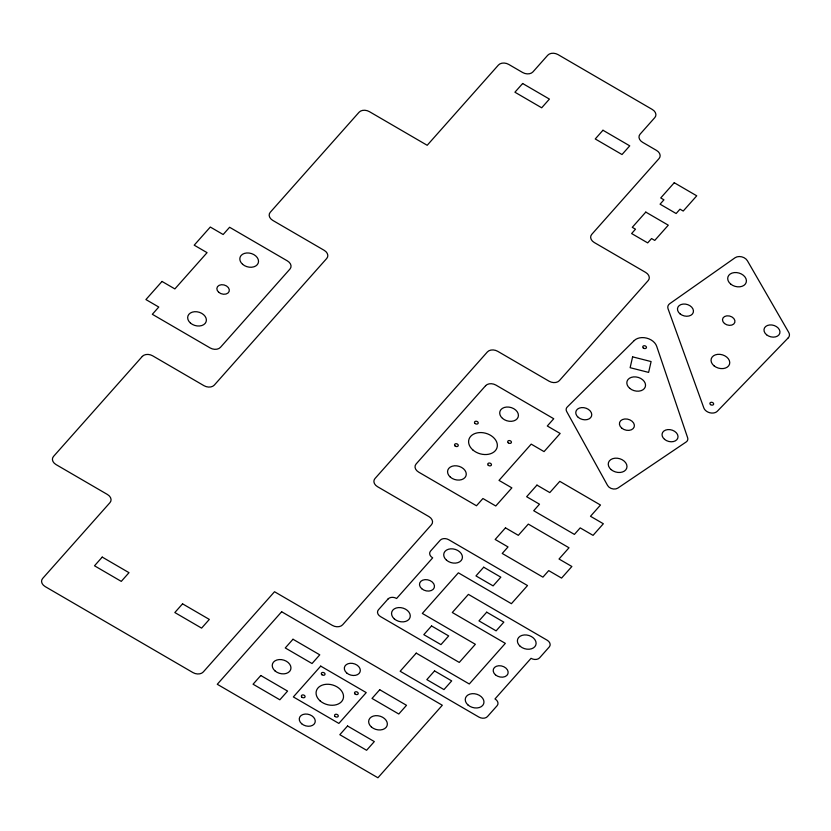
<?xml version="1.0" encoding="UTF-8"?>
<svg xmlns="http://www.w3.org/2000/svg" width="831" height="831" viewBox="0 0 831 831"><rect width="100%" height="100%" fill="white"/><g stroke="black" fill="none" stroke-linecap="round" stroke-linejoin="round"><path stroke-width="1.25" d="M632.609 356.852L630.137 367.697L648.616 372.402L651.099 361.568L632.609 356.852M162.014 281.439L145.924 299.565L158.773 307.044L152.333 314.295L210.17 347.96A7.635 5.557 15.9 0 0 220.454 347.348L289.988 269.015A7.635 5.557 15.9 0 0 287.422 260.924L229.595 227.268L223.155 234.519L210.305 227.04L194.205 245.176L207.064 252.655L174.874 288.918L162.014 281.439M142.319 356.406L53.475 456.489A7.635 5.557 15.9 0 0 56.041 464.581L107.448 494.497A7.635 5.557 15.9 0 1 110.004 502.589L42.62 578.501A7.635 5.557 15.9 0 0 45.186 586.593L192.979 672.601A7.635 5.557 15.9 0 0 203.263 671.988L274.521 591.734L332.348 625.39A7.635 5.557 15.9 0 0 342.642 624.777L431.486 524.693A7.635 5.557 15.9 0 0 428.921 516.602L377.513 486.686A7.635 5.557 15.9 0 1 374.947 478.594L487.402 351.918A7.635 5.557 15.9 0 1 497.696 351.305L549.104 381.221A7.635 5.557 15.9 0 0 559.388 380.608L648.232 280.525A7.635 5.557 15.9 0 0 645.677 272.433L594.269 242.517A7.635 5.557 15.9 0 1 591.703 234.425L659.087 158.513A7.635 5.557 15.9 0 0 656.532 150.421L642.602 142.319A7.635 5.557 15.9 0 1 640.047 134.227L654.849 117.555A7.635 5.557 15.9 0 0 652.283 109.463L558.037 54.607A7.635 5.557 15.9 0 0 547.754 55.22L532.941 71.902A7.635 5.557 15.9 0 1 522.657 72.515L508.728 64.413A7.635 5.557 15.9 0 0 498.444 65.026L427.196 145.29L369.359 111.624A7.635 5.557 15.9 0 0 359.075 112.237L270.231 212.321A7.635 5.557 15.9 0 0 272.786 220.412L324.194 250.328A7.635 5.557 15.9 0 1 326.76 258.42L214.305 385.096A7.635 5.557 15.9 0 1 204.021 385.709L152.613 355.793A7.635 5.557 15.9 0 0 142.319 356.406M102.234 557.092L94.505 565.797L121.274 581.378L129.002 572.673L102.234 557.092M522.647 83.505L514.919 92.21L541.687 107.791L549.416 99.086L522.647 83.505M182.55 603.836L174.832 612.54L201.601 628.122L209.329 619.417L182.55 603.836M602.963 130.249L595.245 138.954L622.014 154.535L629.742 145.841L602.963 130.249M281.657 611.751L217.275 684.277L377.928 777.774L442.31 705.249L281.657 611.751M485.616 385.698L416.082 464.02A7.635 5.557 15.9 0 0 418.647 472.112L476.485 505.767L482.915 498.517L495.775 505.996L511.865 487.87L499.016 480.391L531.206 444.128L544.056 451.607L560.156 433.47L547.297 425.991L553.737 418.741L495.91 385.085A7.635 5.557 15.9 0 0 485.616 385.698M645.791 212.092L632.277 227.32L635.486 229.19L631.622 233.542L647.692 242.891L651.556 238.539L654.766 240.408L668.29 225.18L645.791 212.092M674.253 182.727L660.728 197.955L663.938 199.824L660.074 204.177L676.143 213.525L680.007 209.173L683.217 211.043L696.742 195.815L674.253 182.727M260.799 675.51L253.071 684.214L279.85 699.795L287.578 691.091L260.799 675.51M292.99 639.247L285.262 647.951L312.041 663.533L319.769 654.828L292.99 639.247M320.714 666.109L293.353 696.929L338.871 723.417L366.232 692.597L320.714 666.109M388.046 598.985L378.385 609.861A6.357 4.633 15.9 0 0 380.525 616.602L459.263 662.432L475.353 644.295L422.325 613.434L458.369 572.819L511.408 603.69L527.508 585.554L448.771 539.735A6.357 4.633 15.9 0 0 440.191 540.243L430.531 551.119A6.357 4.633 15.9 0 0 432.671 557.861L396.616 598.476A6.357 4.633 15.9 0 0 388.046 598.985M536.951 485.107L526.646 496.72L539.496 504.199L533.71 510.722L574.408 534.406L580.194 527.882L593.054 535.361L603.348 523.759L590.498 516.28L600.481 505.03L559.782 481.346L549.8 492.586L536.951 485.107M505.477 527.851L495.172 539.454L508.021 546.933L502.225 553.456L542.923 577.14L548.72 570.617L561.569 578.096L571.873 566.493L559.024 559.014L569.006 547.774L528.308 524.091L518.326 535.33L505.477 527.851M431.549 625.951L423.82 634.655L440.96 644.627L448.678 635.923L431.549 625.951M483.694 567.209L475.966 575.914L493.105 585.886L500.833 577.181L483.694 567.209M347.545 725.993L339.827 734.697L366.596 750.279L374.324 741.574L347.545 725.993M379.736 689.73L372.018 698.435L398.787 714.016L406.515 705.311L379.736 689.73M416.248 653.124L400.158 671.251L478.895 717.08A6.357 4.633 15.9 0 0 487.465 716.561L497.125 705.685A6.357 4.633 15.9 0 0 494.985 698.944L531.04 658.329A6.357 4.633 15.9 0 0 539.62 657.82L549.27 646.944A6.357 4.633 15.9 0 0 547.141 640.202L468.404 594.373L452.303 612.509L505.341 643.371L469.286 683.986L416.248 653.124M434.551 670.918L426.833 679.623L443.962 689.595L451.69 680.901L434.551 670.918M486.706 612.177L478.978 620.882L496.117 630.854L503.835 622.149L486.706 612.177M788.245 337.843L717.33 411.231A7.635 5.557 15.9 0 1 709.934 412.789A7.635 5.557 15.9 0 1 703.836 407.969L668.072 308.831A7.635 5.557 15.9 0 1 669.734 303.689L735.051 257.755A7.635 5.557 15.9 0 1 747.391 260.737L788.744 332.421A7.635 5.557 15.9 0 1 788.245 337.843M634.24 340.554L567.22 407.055A6.357 4.633 15.9 0 0 566.7 411.553L607.586 485.481A6.357 4.633 15.9 0 0 617.838 488.098L686.146 441.988A6.357 4.633 15.9 0 0 687.621 437.729L656.677 346.267A12.725 9.255 15.9 0 0 646.674 338.124A12.725 9.255 15.9 0 0 634.24 340.554M218.698 292.273A6.357 4.633 15.9 0 0 229.138 291.452A6.357 4.633 15.9 0 0 221.441 284.721A6.357 4.633 15.9 0 0 218.698 292.273M242.579 264.289A9.546 6.949 15.9 0 0 258.233 263.063A9.546 6.949 15.9 0 0 246.682 252.977A9.546 6.949 15.9 0 0 242.579 264.289M190.434 323.041A9.546 6.949 15.9 0 0 206.088 321.805A9.546 6.949 15.9 0 0 194.537 311.718A9.546 6.949 15.9 0 0 190.434 323.041M450.319 477.108A9.546 6.949 15.9 0 0 465.973 475.883A9.546 6.949 15.9 0 0 454.422 465.796A9.546 6.949 15.9 0 0 450.319 477.108M502.475 418.367A9.546 6.949 15.9 0 0 518.118 417.141A9.546 6.949 15.9 0 0 506.578 407.045A9.546 6.949 15.9 0 0 502.475 418.367M472.881 449.976A14.636 10.647 15.9 0 0 496.886 448.086A14.636 10.647 15.9 0 0 479.175 432.608A14.636 10.647 15.9 0 0 472.881 449.976M508.24 442.809A1.911 1.392 15.9 0 0 511.377 442.57A1.911 1.392 15.9 0 0 509.06 440.544A1.911 1.392 15.9 0 0 508.24 442.809M488.285 465.298A1.911 1.392 15.9 0 0 491.412 465.048A1.911 1.392 15.9 0 0 489.106 463.033A1.911 1.392 15.9 0 0 488.285 465.298M475.041 423.488A1.911 1.392 15.9 0 0 478.178 423.249A1.911 1.392 15.9 0 0 475.862 421.224A1.911 1.392 15.9 0 0 475.041 423.488M455.087 445.977A1.911 1.392 15.9 0 0 458.213 445.728A1.911 1.392 15.9 0 0 455.907 443.712A1.911 1.392 15.9 0 0 455.087 445.977M468.019 705.01A9.546 6.949 15.9 0 0 483.673 703.784A9.546 6.949 15.9 0 0 472.122 693.688A9.546 6.949 15.9 0 0 468.019 705.01M495.411 674.803A7.635 5.557 15.9 0 0 507.928 673.816A7.635 5.557 15.9 0 0 498.693 665.745A7.635 5.557 15.9 0 0 495.411 674.803M520.164 646.269A9.546 6.949 15.9 0 0 535.818 645.033A9.546 6.949 15.9 0 0 524.268 634.946A9.546 6.949 15.9 0 0 520.164 646.269M446.476 560.156A9.546 6.949 15.9 0 0 462.129 558.931A9.546 6.949 15.9 0 0 450.579 548.844A9.546 6.949 15.9 0 0 446.476 560.156M421.712 588.701A7.635 5.557 15.9 0 0 434.239 587.714A7.635 5.557 15.9 0 0 424.994 579.643A7.635 5.557 15.9 0 0 421.712 588.701M394.32 618.908A9.546 6.949 15.9 0 0 409.974 617.672A9.546 6.949 15.9 0 0 398.423 607.586A9.546 6.949 15.9 0 0 394.32 618.908M710.515 404.593A1.911 1.392 15.9 0 0 713.611 404.261A1.911 1.392 15.9 0 0 711.222 402.287A1.911 1.392 15.9 0 0 710.515 404.593M724.497 323.508A6.357 4.633 15.9 0 0 734.822 322.386A6.357 4.633 15.9 0 0 726.855 315.842A6.357 4.633 15.9 0 0 724.497 323.508M730.709 284.088A9.546 6.949 15.9 0 0 746.196 282.415A9.546 6.949 15.9 0 0 734.251 272.589A9.546 6.949 15.9 0 0 730.709 284.088M680.059 313.879A8.144 5.921 15.9 0 0 693.272 312.456A8.144 5.921 15.9 0 0 683.082 304.073A8.144 5.921 15.9 0 0 680.059 313.879M714.047 365.848A9.546 6.949 15.9 0 0 729.535 364.175A9.546 6.949 15.9 0 0 717.589 354.359A9.546 6.949 15.9 0 0 714.047 365.848M766.566 334.768A8.144 5.921 15.9 0 0 779.779 333.345A8.144 5.921 15.9 0 0 769.589 324.963A8.144 5.921 15.9 0 0 766.566 334.768M643.319 348.012A1.911 1.392 15.9 0 0 646.425 347.722A1.911 1.392 15.9 0 0 644.077 345.727A1.911 1.392 15.9 0 0 643.319 348.012M664.52 439.329A8.144 5.921 15.9 0 0 677.805 438.082A8.144 5.921 15.9 0 0 667.771 429.596A8.144 5.921 15.9 0 0 664.52 439.329M578.251 417.359A8.144 5.921 15.9 0 0 591.537 416.113A8.144 5.921 15.9 0 0 581.503 407.616A8.144 5.921 15.9 0 0 578.251 417.359M621.733 428.11A7.635 5.557 15.9 0 0 634.188 426.947A7.635 5.557 15.9 0 0 624.777 418.98A7.635 5.557 15.9 0 0 621.733 428.11M629.721 388.326A9.546 6.949 15.9 0 0 645.292 386.862A9.546 6.949 15.9 0 0 633.534 376.91A9.546 6.949 15.9 0 0 629.721 388.326M611.149 469.619A9.546 6.949 15.9 0 0 626.73 468.165A9.546 6.949 15.9 0 0 614.971 458.203A9.546 6.949 15.9 0 0 611.149 469.619M301.643 723.718A8.144 5.921 15.9 0 0 315.001 722.669A8.144 5.921 15.9 0 0 305.143 714.058A8.144 5.921 15.9 0 0 301.643 723.718M371.405 726.99A9.546 6.949 15.9 0 0 387.059 725.764A9.546 6.949 15.9 0 0 375.508 715.678A9.546 6.949 15.9 0 0 371.405 726.99M275.009 670.897A9.546 6.949 15.9 0 0 290.663 669.672A9.546 6.949 15.9 0 0 279.123 659.575A9.546 6.949 15.9 0 0 275.009 670.897M346.704 672.954A8.144 5.921 15.9 0 0 360.062 671.895A8.144 5.921 15.9 0 0 350.215 663.294A8.144 5.921 15.9 0 0 346.704 672.954M320.132 700.897A13.992 10.19 15.9 0 0 343.089 699.089A13.992 10.19 15.9 0 0 326.157 684.297A13.992 10.19 15.9 0 0 320.132 700.897M321.857 674.699A1.911 1.392 15.9 0 0 324.983 674.45A1.911 1.392 15.9 0 0 322.677 672.435A1.911 1.392 15.9 0 0 321.857 674.699M355.055 694.02A1.911 1.392 15.9 0 0 358.182 693.771A1.911 1.392 15.9 0 0 355.876 691.756A1.911 1.392 15.9 0 0 355.055 694.02M335.101 716.499A1.911 1.392 15.9 0 0 338.227 716.26A1.911 1.392 15.9 0 0 335.921 714.234A1.911 1.392 15.9 0 0 335.101 716.499M301.892 697.178A1.911 1.392 15.9 0 0 305.029 696.929A1.911 1.392 15.9 0 0 302.723 694.913A1.911 1.392 15.9 0 0 301.892 697.178"/></g></svg>
